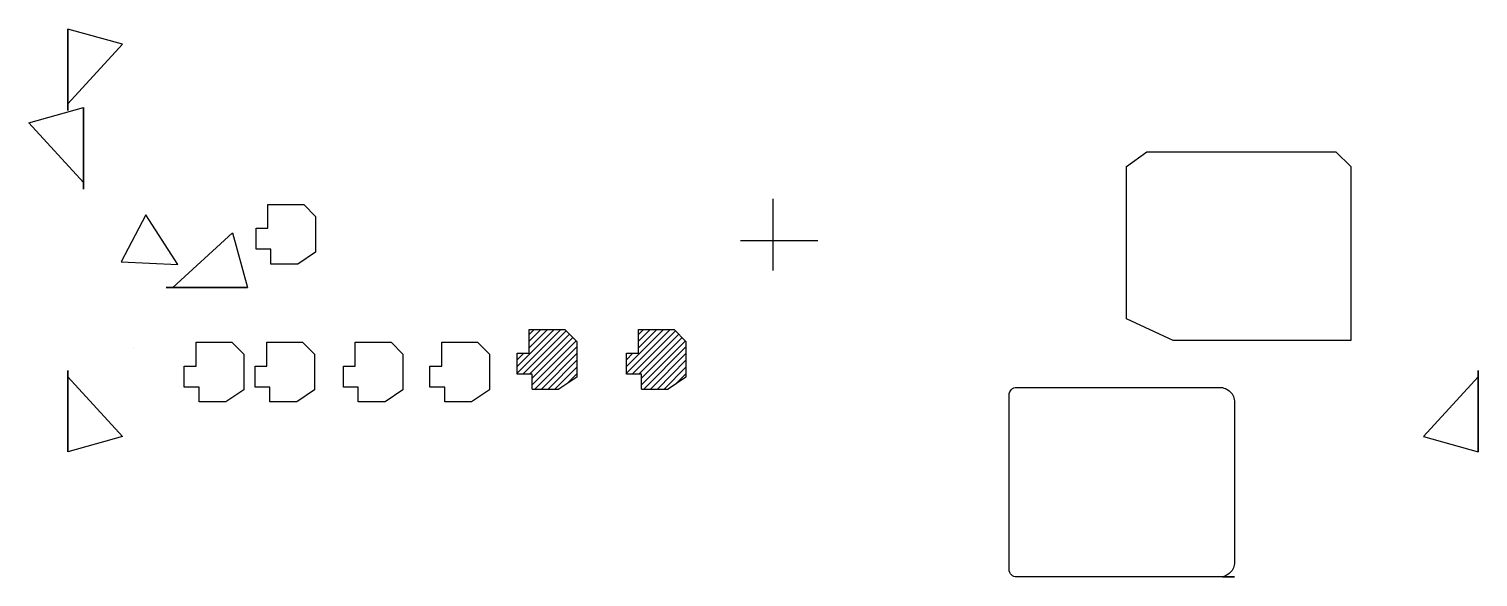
# Model space of a CAD drawing. Header units: millimetres. Extents: x 136 to 1110, y 637 to 1005.
import ezdxf

# ---------------------------------------------------------------- set-up
doc = ezdxf.new("R2010")
doc.units = ezdxf.units.MM

msp = doc.modelspace()

# ---------------------------------------------------------------- hatches: boundary and pattern name
h = msp.add_hatch()
h.set_pattern_fill('ANSI31', color=256)
h.paths.add_polyline_path([(504.37, 795.5), (496.37, 803.5), (472.37, 803.5), (472.37, 787.5), (464.37, 787.5), (464.37, 773.5), (474.37, 773.5), (474.37, 763.5), (492.37, 763.5), (504.37, 771.5)])
h = msp.add_hatch()
h.set_pattern_fill('ANSI31', color=256)
h.paths.add_polyline_path([(504.37, 795.5), (496.37, 803.5), (472.37, 803.5), (472.37, 787.5), (464.37, 787.5), (464.37, 773.5), (474.37, 773.5), (474.37, 763.5), (492.37, 763.5), (504.37, 771.5)])
h = msp.add_hatch()
h.set_pattern_fill('ANSI31', color=256)
h.set_pattern_definition([(45, (73.3378, 0), (-2.245064, 2.245064), [])])
h.paths.add_polyline_path([(577.7, 795.5), (569.7, 803.5), (545.7, 803.5), (545.7, 787.5), (537.7, 787.5), (537.7, 773.5), (547.7, 773.5), (547.7, 763.5), (565.7, 763.5), (577.7, 771.5)])

# ---------------------------------------------------------------- linework, layer by layer
for p, q in [((162.37, 950.5), (162.37, 994.91)), ((162.37, 994.91), (162.37, 950.5)), ((172.94, 897.71), (172.94, 942.12)), ((172.94, 942.12), (172.94, 897.71)), ((296.85, 871.4), (296.85, 887.4)), ((296.85, 887.4), (320.85, 887.4)), ((320.85, 887.4), (328.85, 879.4)), ((328.85, 879.4), (320.85, 887.4)), ((320.85, 887.4), (320.85, 887.4)), ((636.11, 891.19), (636.11, 843.06)), ((214.89, 880.32), (198.11, 848.96)), ((236.33, 847.09), (214.89, 880.32)), ((328.85, 879.4), (328.85, 855.4)), ((288.85, 857.4), (288.85, 871.4)), ((288.85, 871.4), (296.85, 871.4)), ((298.85, 857.4), (288.85, 857.4)), ((298.85, 847.4), (298.85, 857.4)), ((614.36, 863.24), (624.36, 863.24)), ((624.36, 863.24), (666.26, 863.24)), ((198.11, 848.96), (236.33, 847.09)), ((316.85, 847.4), (298.85, 847.4)), ((298.85, 847.4), (298.85, 847.4)), ((328.85, 855.4), (316.85, 847.4)), ((228.52, 831.56), (272.92, 831.56)), ((272.92, 831.56), (228.52, 831.56)), ((472.37, 787.5), (472.37, 803.5)), ((472.37, 803.5), (496.37, 803.5)), ((472.37, 787.5), (472.37, 803.5)), ((472.37, 803.5), (496.37, 803.5)), ((496.37, 803.5), (504.37, 795.5)), ((496.37, 803.5), (504.37, 795.5)), ((545.7, 787.5), (545.7, 803.5)), ((545.7, 803.5), (569.7, 803.5)), ((569.7, 803.5), (577.7, 795.5)), ((206.82, 791.44), (206.82, 791.44)), ((248.61, 778.84), (248.61, 794.84)), ((248.61, 794.84), (272.61, 794.84)), ((272.61, 794.84), (280.61, 786.84)), ((280.61, 786.84), (272.61, 794.84)), ((272.61, 794.84), (272.61, 794.84)), ((296.15, 778.84), (296.15, 794.84)), ((296.15, 794.84), (320.15, 794.84)), ((320.15, 794.84), (328.15, 786.84)), ((328.15, 786.84), (320.15, 794.84)), ((320.15, 794.84), (320.15, 794.84)), ((355.51, 778.84), (355.51, 794.84)), ((355.51, 794.84), (379.51, 794.84)), ((379.51, 794.84), (387.51, 786.84)), ((387.51, 786.84), (379.51, 794.84)), ((379.51, 794.84), (379.51, 794.84)), ((413.62, 778.84), (413.62, 794.84)), ((413.62, 794.84), (437.62, 794.84)), ((437.62, 794.84), (445.62, 786.84)), ((445.62, 786.84), (437.62, 794.84)), ((437.62, 794.84), (437.62, 794.84)), ((504.37, 795.5), (504.37, 771.5)), ((504.37, 795.5), (504.37, 771.5)), ((577.7, 795.5), (577.7, 771.5)), ((280.61, 786.84), (280.61, 762.84)), ((328.15, 786.84), (328.15, 762.84)), ((387.51, 786.84), (387.51, 762.84)), ((445.62, 786.84), (445.62, 762.84)), ((464.37, 773.5), (464.37, 787.5)), ((464.37, 787.5), (472.37, 787.5)), ((464.37, 773.5), (464.37, 787.5)), ((464.37, 787.5), (472.37, 787.5)), ((537.7, 773.5), (537.7, 787.5)), ((537.7, 787.5), (545.7, 787.5)), ((162.37, 775.98), (162.37, 731.58)), ((162.37, 731.58), (162.37, 775.98)), ((240.61, 764.84), (240.61, 778.84)), ((240.61, 778.84), (248.61, 778.84)), ((288.15, 764.84), (288.15, 778.84)), ((288.15, 778.84), (296.15, 778.84)), ((347.51, 764.84), (347.51, 778.84)), ((347.51, 778.84), (355.51, 778.84)), ((405.62, 764.84), (405.62, 778.84)), ((405.62, 778.84), (413.62, 778.84)), ((474.37, 773.5), (464.37, 773.5)), ((474.37, 773.5), (464.37, 773.5)), ((474.37, 763.5), (474.37, 773.5)), ((474.37, 763.5), (474.37, 773.5)), ((504.37, 771.5), (492.37, 763.5)), ((504.37, 771.5), (492.37, 763.5)), ((547.7, 773.5), (537.7, 773.5)), ((547.7, 763.5), (547.7, 773.5)), ((577.7, 771.5), (565.7, 763.5)), ((1109.86, 775.98), (1109.86, 731.58)), ((1109.86, 731.58), (1109.86, 775.98)), ((250.61, 764.84), (240.61, 764.84)), ((250.61, 754.84), (250.61, 764.84)), ((280.61, 762.84), (268.61, 754.84)), ((298.15, 764.84), (288.15, 764.84)), ((298.15, 754.84), (298.15, 764.84)), ((328.15, 762.84), (316.15, 754.84)), ((357.51, 764.84), (347.51, 764.84)), ((357.51, 754.84), (357.51, 764.84)), ((387.51, 762.84), (375.51, 754.84)), ((415.62, 764.84), (405.62, 764.84)), ((415.62, 754.84), (415.62, 764.84)), ((445.62, 762.84), (433.62, 754.84)), ((474.37, 763.5), (492.37, 763.5)), ((474.37, 763.5), (492.37, 763.5)), ((547.7, 763.5), (565.7, 763.5)), ((268.61, 754.84), (250.61, 754.84)), ((250.61, 754.84), (250.61, 754.84)), ((316.15, 754.84), (298.15, 754.84)), ((298.15, 754.84), (298.15, 754.84)), ((375.51, 754.84), (357.51, 754.84)), ((357.51, 754.84), (357.51, 754.84)), ((433.62, 754.84), (415.62, 754.84)), ((415.62, 754.84), (415.62, 754.84))]:
    msp.add_line(p, q)
for points in [[(162.37, 950.5), (162.37, 1005.15), (162.37, 954.85), (199.04, 994.91), (162.37, 1005.15)], [(172.94, 897.71), (172.94, 952.37), (172.94, 902.06), (136.27, 942.12), (172.94, 952.37)], [(228.52, 831.56), (283.17, 831.56), (232.87, 831.56), (272.92, 868.23), (283.17, 831.56)], [(162.37, 775.98), (162.37, 721.33), (162.37, 771.63), (199.04, 731.58), (162.37, 721.33)], [(1109.86, 775.98), (1109.86, 721.33), (1109.86, 771.63), (1073.19, 731.58), (1109.86, 721.33)]]:
    msp.add_lwpolyline(points)
for points in [[(887.3, 922.8), (1014.3, 922.8), (1014.3, 922.8), (1024.3, 912.8), (1024.3, 796), (905.04, 796), (873.65, 810.66), (873.65, 912.8)], [(946.26, 637.32), (938.24, 637.32), (938.24, 637.32), (946.26, 637.32)]]:
    msp.add_lwpolyline(points, close=True)
msp.add_lwpolyline([(799.84, 764.61), (936.26, 764.61, -0.414214), (946.26, 754.61), (946.26, 647.32, -0.414214), (936.26, 637.32), (799.84, 637.32, -0.414214), (794.84, 642.32), (794.84, 759.61, -0.414214)], format="xyb", close=True)

doc.saveas('drawing.dxf')
